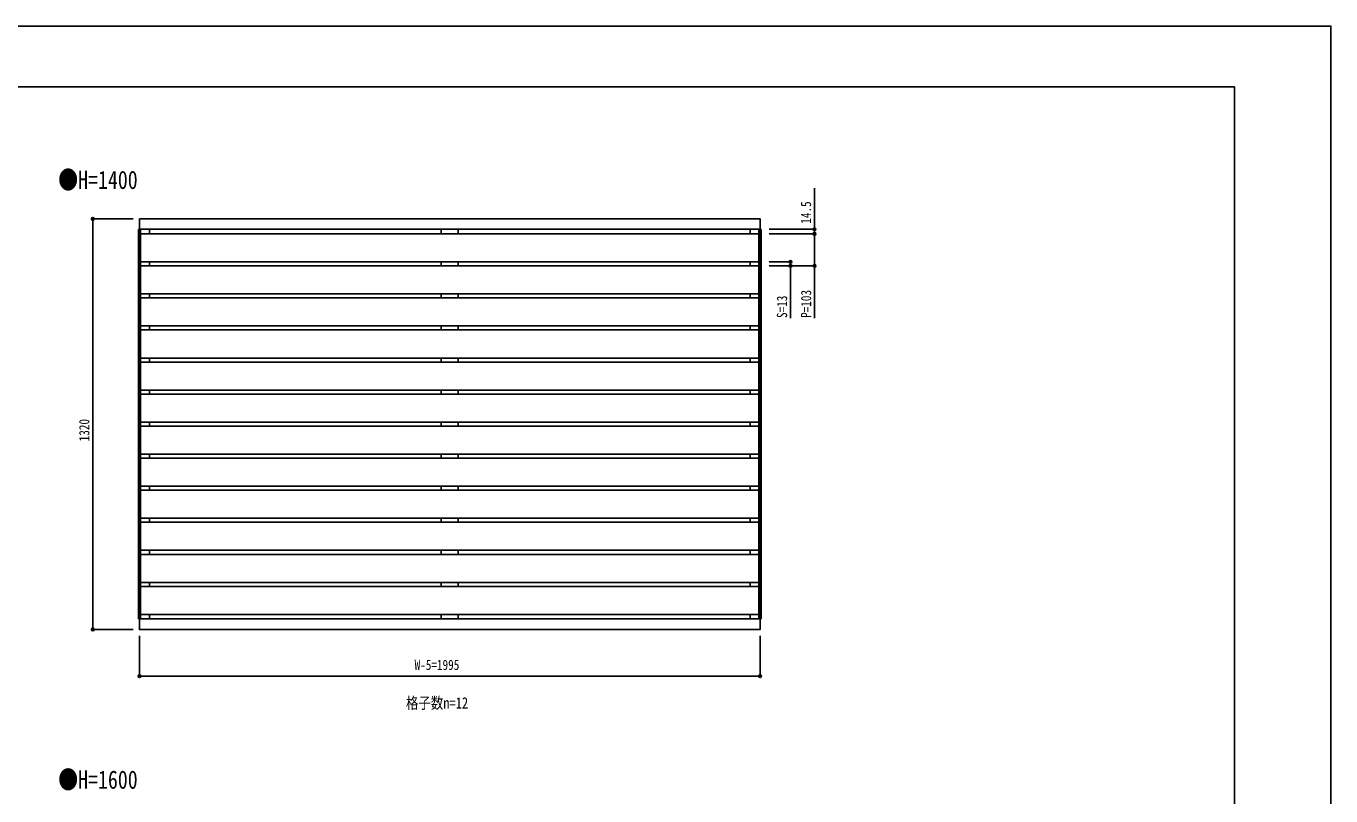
# Model space of a CAD drawing. Units: millimetres, scale not verified. Extents: x -4205 to 4205, y -2970 to 2970.
# Drawn here: x 11 to 4205, y 496 to 2970 of the extents above; entities that cross this region are included whole.
import ezdxf
from ezdxf.enums import TextEntityAlignment as Align

# ---------------------------------------------------------------- set-up
doc = ezdxf.new("R2010")
doc.units = ezdxf.units.MM
doc.header["$LTSCALE"] = 16
for name, color, linetype in [('0-1_USER1', 3, 'Continuous'), ('0-2_YKK_A1', 4, 'Continuous'), ('0-3_YKK_D', 6, 'Continuous'), ('0-4_YKK_ZWAK', 7, 'Continuous')]:
    doc.layers.add(name, color=color, linetype=linetype)
doc.styles.add('ＭＳ ゴシック', font='')
doc.styles.get('ＭＳ ゴシック').set_extended_font_data('MS Gothic')

msp = doc.modelspace()

# ---------------------------------------------------------------- linework, layer by layer
at = {"layer": '0-2_YKK_A1'}
for p, q in [((371.81, 2316.41), (379.01, 2316.41)), ((371.81, 2316.41), (371.81, 1065.41)), ((374.01, 2316.41), (374.01, 1065.41)), ((377.01, 2316.91), (377.01, 2316.41)), ((407.01, 2302.41), (407.01, 2316.91)), ((1345.01, 2302.41), (1345.01, 2316.91)), ((1400.01, 2302.41), (1400.01, 2316.91)), ((2338.01, 2302.41), (2338.01, 2316.91)), ((2373.21, 2316.41), (2366.01, 2316.41)), ((2368.01, 2316.91), (2368.01, 2316.41)), ((2371.01, 2316.41), (2371.01, 1065.41)), ((2373.21, 2316.41), (2373.21, 1065.41)), ((2366.01, 2302.41), (379.01, 2302.41)), ((2366.01, 2212.41), (379.01, 2212.41)), ((2366.01, 2199.41), (379.01, 2199.41)), ((407.01, 2199.41), (407.01, 2212.41)), ((1345.01, 2199.41), (1345.01, 2212.41)), ((1400.01, 2199.41), (1400.01, 2212.41)), ((2338.01, 2199.41), (2338.01, 2212.41)), ((2366.01, 2109.41), (379.01, 2109.41)), ((407.01, 2096.41), (407.01, 2109.41)), ((1345.01, 2096.41), (1345.01, 2109.41)), ((1400.01, 2096.41), (1400.01, 2109.41)), ((2338.01, 2096.41), (2338.01, 2109.41)), ((2366.01, 2096.41), (379.01, 2096.41)), ((2366.01, 2096.41), (379.01, 2096.41)), ((2366.01, 2006.41), (379.01, 2006.41)), ((2366.01, 2006.41), (379.01, 2006.41)), ((2366.01, 1993.41), (379.01, 1993.41)), ((2366.01, 1993.41), (379.01, 1993.41)), ((407.01, 1993.41), (407.01, 2006.41)), ((1345.01, 1993.41), (1345.01, 2006.41)), ((1400.01, 1993.41), (1400.01, 2006.41)), ((2338.01, 1993.41), (2338.01, 2006.41)), ((2366.01, 1903.41), (379.01, 1903.41)), ((2366.01, 1903.41), (379.01, 1903.41)), ((2366.01, 1890.41), (379.01, 1890.41)), ((2366.01, 1890.41), (379.01, 1890.41)), ((407.01, 1890.41), (407.01, 1903.41)), ((1345.01, 1890.41), (1345.01, 1903.41)), ((1400.01, 1890.41), (1400.01, 1903.41)), ((2338.01, 1890.41), (2338.01, 1903.41)), ((2366.01, 1800.41), (379.01, 1800.41)), ((2366.01, 1800.41), (379.01, 1800.41)), ((2366.01, 1787.41), (379.01, 1787.41)), ((2366.01, 1787.41), (379.01, 1787.41)), ((407.01, 1787.41), (407.01, 1800.41)), ((1345.01, 1787.41), (1345.01, 1800.41)), ((1400.01, 1787.41), (1400.01, 1800.41)), ((2338.01, 1787.41), (2338.01, 1800.41)), ((2366.01, 1697.41), (379.01, 1697.41)), ((2366.01, 1697.41), (379.01, 1697.41)), ((2366.01, 1684.41), (379.01, 1684.41)), ((2366.01, 1684.41), (379.01, 1684.41)), ((407.01, 1684.41), (407.01, 1697.41)), ((1345.01, 1684.41), (1345.01, 1697.41)), ((1400.01, 1684.41), (1400.01, 1697.41)), ((2338.01, 1684.41), (2338.01, 1697.41)), ((2366.01, 1594.41), (379.01, 1594.41)), ((2366.01, 1594.41), (379.01, 1594.41)), ((407.01, 1581.41), (407.01, 1594.41)), ((1345.01, 1581.41), (1345.01, 1594.41)), ((1400.01, 1581.41), (1400.01, 1594.41)), ((2338.01, 1581.41), (2338.01, 1594.41)), ((2366.01, 1581.41), (379.01, 1581.41)), ((2366.01, 1581.41), (379.01, 1581.41)), ((2366.01, 1491.41), (379.01, 1491.41)), ((2366.01, 1491.41), (379.01, 1491.41)), ((2366.01, 1478.41), (379.01, 1478.41)), ((2366.01, 1478.41), (379.01, 1478.41)), ((407.01, 1478.41), (407.01, 1491.41)), ((1345.01, 1478.41), (1345.01, 1491.41)), ((1400.01, 1478.41), (1400.01, 1491.41)), ((2338.01, 1478.41), (2338.01, 1491.41)), ((2366.01, 1388.41), (379.01, 1388.41)), ((2366.01, 1388.41), (379.01, 1388.41)), ((407.01, 1375.41), (407.01, 1388.41)), ((1345.01, 1375.41), (1345.01, 1388.41)), ((1400.01, 1375.41), (1400.01, 1388.41)), ((2338.01, 1375.41), (2338.01, 1388.41)), ((2366.01, 1375.41), (379.01, 1375.41)), ((2366.01, 1375.41), (379.01, 1375.41)), ((2366.01, 1285.41), (379.01, 1285.41)), ((2366.01, 1285.41), (379.01, 1285.41)), ((2366.01, 1272.41), (379.01, 1272.41)), ((2366.01, 1272.41), (379.01, 1272.41)), ((407.01, 1272.41), (407.01, 1285.41)), ((1345.01, 1272.41), (1345.01, 1285.41)), ((1400.01, 1272.41), (1400.01, 1285.41)), ((2338.01, 1272.41), (2338.01, 1285.41)), ((2366.01, 1182.41), (379.01, 1182.41)), ((2366.01, 1182.41), (379.01, 1182.41)), ((407.01, 1169.41), (407.01, 1182.41)), ((1345.01, 1169.41), (1345.01, 1182.41)), ((1400.01, 1169.41), (1400.01, 1182.41)), ((2338.01, 1169.41), (2338.01, 1182.41)), ((2366.01, 1169.41), (379.01, 1169.41)), ((2366.01, 1169.41), (379.01, 1169.41)), ((377.01, 1065.41), (377.01, 1064.91)), ((2366.01, 1079.41), (379.01, 1079.41)), ((2366.01, 1079.41), (379.01, 1079.41)), ((407.01, 1064.91), (407.01, 1079.41)), ((1345.01, 1064.91), (1345.01, 1079.41)), ((1400.01, 1064.91), (1400.01, 1079.41)), ((2338.01, 1064.91), (2338.01, 1079.41)), ((2368.01, 1065.41), (2368.01, 1064.91))]:
    msp.add_line(p, q, dxfattribs=at)
for points in [[(375.01, 2350.91), (2370.01, 2350.91), (2370.01, 2316.91), (375.01, 2316.91)], [(375.01, 1064.91), (2370.01, 1064.91), (2370.01, 1030.91), (375.01, 1030.91)]]:
    msp.add_lwpolyline(points, close=True, dxfattribs=at)
for points in [[(379.01, 2316.41), (379.01, 1065.41), (371.81, 1065.41)], [(2366.01, 2316.41), (2366.01, 1065.41), (2373.21, 1065.41)]]:
    msp.add_lwpolyline(points, dxfattribs=at)
at = {"layer": '0-3_YKK_D'}
for p, q in [((355.01, 2350.91), (224.01, 2350.91)), ((225.01, 1030.91), (225.01, 2350.91)), ((2399.21, 2316.91), (2546.01, 2316.91)), ((2399.21, 2302.41), (2546.41, 2302.41)), ((2399.21, 2302.41), (2546.01, 2302.41)), ((2399.21, 2212.41), (2469.01, 2212.41)), ((2399.21, 2199.41), (2546.41, 2199.41)), ((2399.21, 2199.41), (2469.01, 2199.41)), ((355.01, 1030.91), (224.01, 1030.91)), ((375.01, 1010.91), (375.01, 879.91)), ((2370.01, 1010.91), (2370.01, 879.91)), ((2370.01, 880.91), (375.01, 880.91))]:
    msp.add_line(p, q, dxfattribs=at)
for points in [[(2545.01, 2302.41), (2545.01, 2316.91), (2545.01, 2448.71)], [(2545.41, 2302.41), (2545.41, 2199.41), (2545.41, 2031.21)], [(2468.01, 2212.41), (2468.01, 2199.41), (2468.01, 2031.01)]]:
    msp.add_lwpolyline(points, dxfattribs=at)
for centre in [(225.01, 2350.91), (2545.01, 2316.91), (2545.01, 2302.41), (2545.41, 2302.41), (2468.01, 2212.41), (2468.01, 2199.41), (2545.41, 2199.41), (225.01, 1030.91), (375.01, 880.91), (2370.01, 880.91)]:
    msp.add_circle(centre, 4.25, dxfattribs=at)
at = {"layer": '0-4_YKK_ZWAK'}
for q in [(-3904.98, 2775), (3895.02, -2525)]:
    msp.add_line((3895.02, 2775), q, dxfattribs=at)
msp.add_lwpolyline([(-4205, -2970), (4205, -2970), (4205, 2970), (-4205, 2970)], close=True, dxfattribs=at)

# ---------------------------------------------------------------- texts
at = {"layer": '0-1_USER1', "style": 'ＭＳ ゴシック', "width": 0.8}
for s, height, p in [('●H=1400', 58.65, (113.99, 2429)), ('格子数n=12', 36.66, (1231.82, 765.62)), ('●H=1600', 58.65, (113.99, 501.56))]:
    msp.add_text(s, height=height, dxfattribs=at).set_placement(p, align=Align.BOTTOM_LEFT)
at = {"layer": '0-3_YKK_D', "style": 'ＭＳ ゴシック', "width": 0.8}
for s, p in [('14.5', (2544.01, 2334.91)), ('S=13', (2467.01, 2032.01)), ('P=103', (2544.41, 2032.21)), ('1320', (224.01, 1635.71))]:
    msp.add_text(s, height=32.99, rotation=90, dxfattribs=at).set_placement(p, align=Align.BOTTOM_LEFT)
msp.add_text('W-5=1995', height=32.99, dxfattribs=at).set_placement((1259.71, 890.91), align=Align.BOTTOM_LEFT)

doc.saveas('drawing.dxf')
